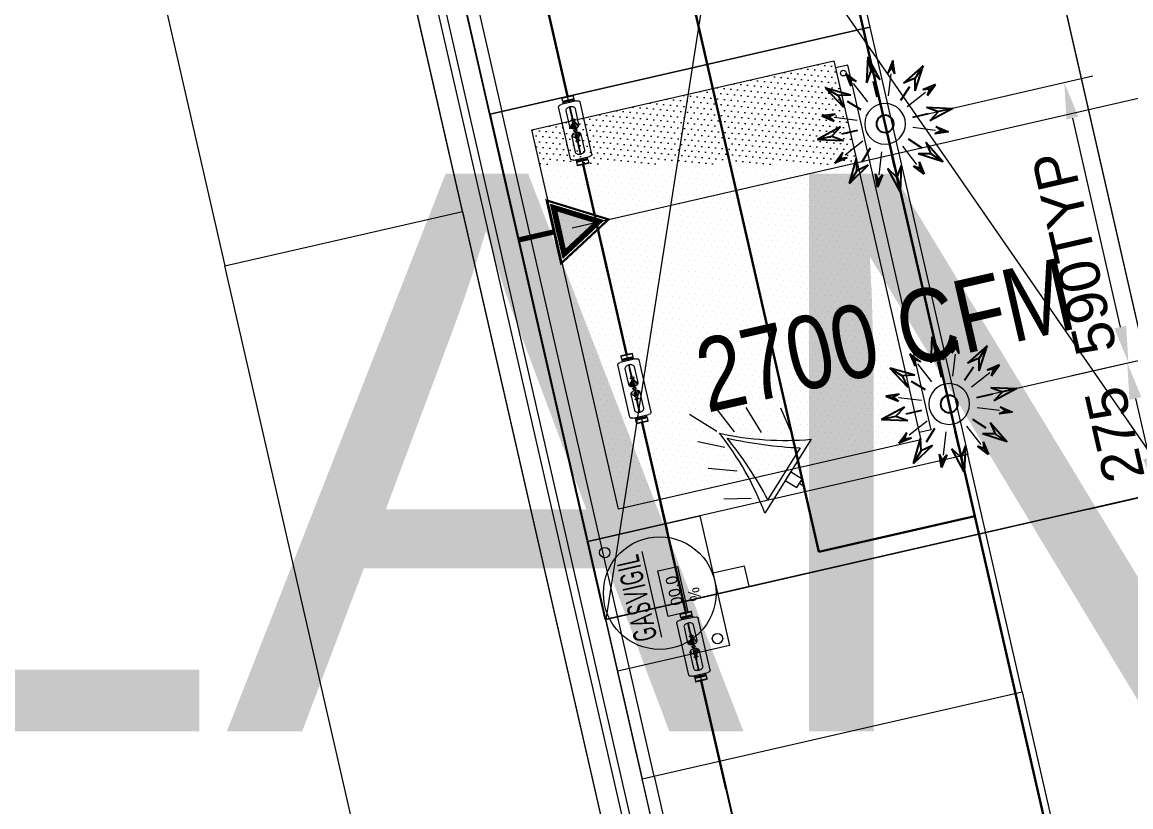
# Model space of a CAD drawing. Header units: millimetres. Extents: x 1667 to 847943, y 724 to 1832625.
# Drawn here: x 638592 to 640868, y 716875 to 718486 of the extents above; entities that cross this region are included whole.
import ezdxf

# ---------------------------------------------------------------- set-up
doc = ezdxf.new("R2010")
doc.units = ezdxf.units.MM
doc.linetypes.add('CENTER', pattern=[2, 1.25, -0.25, 0.25, -0.25])
doc.linetypes.add('CONTINULUS', pattern=[0])
doc.layers.get('Defpoints').update_dxf_attribs({"color": 140})
for name, color, linetype, lineweight in [('DIMENSION_MOFA', 66, 'CENTER', 15), ('FACILITY kitchen equipment', 152, 'Continuous', 0), ('GH - KIT EQUIP.', 2, 'Continuous', 9), ('GH-GAS', 20, 'Continuous', 13), ('glass', 4, 'Continuous', 0), ('text', 222, 'Continuous', 15), ('WALL - NEW', 7, 'Continuous', 0)]:
    doc.layers.add(name, color=color, linetype=linetype, lineweight=lineweight)
doc.layers.add('Fusible link', color=7, linetype='Continuous', true_color=0x30c200)
doc.layers.add('RI', color=81, linetype='Continuous')
doc.layers.add('SSEPL - DIMENSION', color=6, linetype='Continuous')
doc.layers.add('SSE PIPING', color=7, linetype='Continuous', lineweight=30, true_color=0x0512c2)
doc.layers.add('SSE SYS', color=7, linetype='Continuous', lineweight=15, true_color=0xeb0000)
doc.styles.add('arial', font='arial.ttf')
doc.styles.add('ARIALBOLD.8', font='arialbd.ttf', dxfattribs={"width": 0.8, "height": 2.5})
doc.styles.add('DIM', font='arial.ttf')
doc.styles.add('Note Text (ANSI)', font='arial.ttf')
doc.styles.add('ROMANS', font='romans.shx')
doc.dimstyles.new('1.', dxfattribs={"dimscale": 30, "dimtxt": 2.8, "dimasz": 2.5, "dimexe": 2, "dimexo": 2, "dimgap": 0.5, "dimtad": 1, "dimdec": 0, "dimrnd": 1e-08, "dimdsep": 46, "dimtxsty": 'Note Text (ANSI)', "dimcen": 0, "dimdle": 6, "dimclrd": 256, "dimclre": 256, "dimclrt": 256, "dimadec": 1, "dimazin": 2, "dimtfac": 0.785714, "dimtdec": 0, "dimtofl": 0, "dimtmove": 0, "dimatfit": 3, "dimfxl": 1, "dimtolj": 1, "dimlwd": -1, "dimlwe": -1, "dimarcsym": 1})
doc.dimstyles.new('KIT-DIM', dxfattribs={"dimscale": 35, "dimtxt": 2, "dimasz": 1.5, "dimexe": 0.5, "dimexo": 1, "dimgap": 1, "dimtad": 0, "dimdec": 0, "dimtxsty": 'arial', "dimcen": 0, "dimdle": 1, "dimclrd": 251, "dimclre": 251, "dimclrt": 1, "dimadec": 0, "dimazin": 0, "dimtfac": 1, "dimtdec": 0, "dimtix": 1, "dimtmove": 0, "dimatfit": 3, "dimfxl": 1, "dimlwd": -1, "dimarcsym": 0})
doc.dimstyles.new('KIT_DIM', dxfattribs={"dimscale": 35, "dimtxt": 2.5, "dimasz": 2, "dimexe": 1, "dimexo": 1, "dimgap": 0.5, "dimtad": 1, "dimdec": 0, "dimzin": 3, "dimdsep": 46, "dimtxsty": 'arial', "dimcen": 0, "dimdle": 0.75, "dimclrd": 251, "dimclre": 251, "dimclrt": 15, "dimadec": 1, "dimazin": 1, "dimtfac": 1, "dimtdec": 0, "dimtix": 1, "dimtmove": 1, "dimatfit": 3, "dimfxl": 1, "dimtolj": 1, "dimtzin": 3, "dimlwd": 13, "dimlwe": 13, "dimarcsym": 0})

# ---------------------------------------------------------------- blocks, each defined once
blk = doc.blocks.new('*U785')
at = {"layer": 'glass', "color": 4}
for p, q in [((16667.3, -11791.5978), (16667.3, -11798.0785)), ((16667.324, -11791.5978), (16667.324, -11798.0785))]:
    blk.add_line(p, q, dxfattribs=at)
blk = doc.blocks.new('GAS C')
at = {"layer": 'GH-GAS'}
h = blk.add_hatch(color=256, dxfattribs=at)
h.dxf.hatch_style = 1
h.paths.add_polyline_path([(85924.4, 27254.1), (85924.4, 27294.9), (85853.7, 27254.1), (85924.4, 27213.3)])
at = {"layer": 'GH-GAS', "color": 66}
for points, const_width in [([(86012.7, 27254.1), (85939.1, 27254.1), (85939.1, 27320.5), (85824.1, 27254.1), (85939.1, 27187.7), (85939.1, 27254.1)], 4.46), ([(85939.1, 27254.1), (86012.7, 27254.1)], 10.8)]:
    blk.add_lwpolyline(points, dxfattribs=dict(at, const_width=const_width))
at = {"layer": 'GH-GAS', "color": 0}
for points in [[(85933.4, 27254.1), (85933.4, 27310.6), (85835.6, 27254.1), (85933.4, 27197.6)], [(85924.4, 27254.1), (85924.4, 27294.9), (85853.7, 27254.1), (85924.4, 27213.3)]]:
    blk.add_lwpolyline(points, close=True, dxfattribs=at)
at = {"layer": 'GH-GAS', "color": 2, "const_width": 8.7}
blk.add_lwpolyline([(85928.9, 27254.1), (85928.9, 27302.7), (85844.6, 27254.1), (85928.9, 27205.4)], close=True, dxfattribs=at)
at = {"layer": 'GH-GAS', "color": 30}
blk.add_lwpolyline([(85924.4, 27254.1), (85924.4, 27294.9), (85853.7, 27254.1), (85924.4, 27213.3)], close=True, dxfattribs=at)
blk = doc.blocks.new('*D765')
at = {"layer": 'Defpoints', "color": 0, "transparency": 16777216}
for p in [(-27757.4, 10039.8), (-27534.7, 10039.8), (-27757.4, 8639.8)]:
    blk.add_point(p, dxfattribs=at)
at = {"layer": 'GH-GAS', "lineweight": 13, "transparency": 16777216}
for p, q in [((166870, 1096968.6), (167092.7, 1096968.6)), ((167057.7, 1095638.6), (167057.7, 1096898.6)), ((166870, 1095568.6), (167092.7, 1095568.6))]:
    blk.add_line(p, q, dxfattribs=at)
at = {"layer": 'GH-GAS', "transparency": 16777216}
for points in [[(167069.4, 1096898.6), (167046.1, 1096898.6), (167057.7, 1096968.6)], [(167046.1, 1095638.6), (167069.4, 1095638.6), (167057.7, 1095568.6)]]:
    blk.add_solid(points, dxfattribs=at)
at = {"layer": 'GH-GAS', "transparency": 16777216, "insert": (166995.6, 1096268.6), "char_height": 87.5, "attachment_point": 5, "rotation": 90, "style": 'DIM'}
blk.add_mtext('\\A1;1400', dxfattribs=at)
blk = doc.blocks.new('GASVIGIL')
at = {"color": 1, "linetype": 'CONTINULUS', "lineweight": -2, "ltscale": 1000}
for points in [[(69.5, 45), (358.9, 45), (358.9, -204.3), (69.5, -204.3)], [(161.1, -88.6), (262.5, -88.6), (262.5, -132.5), (161.1, -132.5)], [(230.7, -204.3), (185.8, -204.3), (185.8, -274.6), (230.7, -274.6)]]:
    blk.add_lwpolyline(points, close=True, dxfattribs=at)
for centre, radius in [((214.5, -81.9), 122.4), ((327.1, 14.8), 11.3), ((90.1, -182.2), 11.3)]:
    blk.add_circle(centre, radius, dxfattribs=at)
at = {"color": 30, "linetype": 'CONTINULUS', "lineweight": -2, "ltscale": 1000, "true_color": 0xf26722, "insert": (120, -5.2), "char_height": 50, "attachment_point": 1, "style": 'ROMANS'}
blk.add_mtext_dynamic_manual_height_columns('{\\fArial Narrow|b0|i0|c0|p34;\\W0.65;\\T1.1;\\LGASVIGIL}', width=178.4, gutter_width=2.5, heights=[27], dxfattribs=at)
at = {"color": 242, "linetype": 'CONTINULUS', "lineweight": -2, "ltscale": 1000, "true_color": 0xcd2027, "insert": (180.3, -100.9), "char_height": 25, "width": 82.159, "attachment_point": 1, "style": 'ROMANS'}
blk.add_mtext('{\\fAgency FB|b0|i0|c0|p34;00.0  %}', dxfattribs=at)
blk = doc.blocks.new('*D325')
at = {"layer": 'Defpoints', "color": 0, "transparency": 16777216}
for p in [(1174153.6, -1359531.1), (1174126.2, -1359806.1), (1174330, -1359806.1)]:
    blk.add_point(p, dxfattribs=at)
at = {"layer": 'SSE SYS', "color": 7, "transparency": 16777216}
for p, q in [((1174213.6, -1359531.1), (1174390, -1359531.1)), ((1174330, -1359606.1), (1174330, -1359731.1)), ((1174186.2, -1359806.1), (1174390, -1359806.1))]:
    blk.add_line(p, q, dxfattribs=at)
for points in [[(1174342.5, -1359606.1), (1174317.5, -1359606.1), (1174330, -1359531.1)], [(1174317.5, -1359731.1), (1174342.5, -1359731.1), (1174330, -1359806.1)]]:
    blk.add_solid(points, dxfattribs=at)
at = {"layer": 'SSE SYS', "color": 7, "transparency": 16777216, "insert": (1174272.1, -1359668.6), "char_height": 84, "attachment_point": 5, "rotation": 90, "style": 'Note Text (ANSI)'}
blk.add_mtext('\\A1;275', dxfattribs=at)
blk = doc.blocks.new('*D326')
at = {"layer": 'Defpoints', "color": 0, "transparency": 16777216}
for p in [(1173954.9, -1358941.1), (1173954.9, -1359531.1), (1174332.4, -1359531.1)]:
    blk.add_point(p, dxfattribs=at)
at = {"layer": 'SSE SYS', "color": 7, "transparency": 16777216}
for p, q in [((1174014.9, -1358941.1), (1174392.4, -1358941.1)), ((1174332.4, -1359016.1), (1174332.4, -1359456.1)), ((1174014.9, -1359531.1), (1174392.4, -1359531.1))]:
    blk.add_line(p, q, dxfattribs=at)
for points in [[(1174344.9, -1359016.1), (1174319.9, -1359016.1), (1174332.4, -1358941.1)], [(1174319.9, -1359456.1), (1174344.9, -1359456.1), (1174332.4, -1359531.1)]]:
    blk.add_solid(points, dxfattribs=at)
at = {"layer": 'SSE SYS', "color": 7, "transparency": 16777216, "insert": (1174274.6, -1359287.1), "char_height": 84, "attachment_point": 5, "rotation": 90, "style": 'Note Text (ANSI)'}
blk.add_mtext('\\A1;590TYP', dxfattribs=at)
blk = doc.blocks.new('FUSIBLE LINK')
at = {"layer": 'SSE SYS', "color": 0, "lineweight": 0}
for p, q in [((0, 11.8), (0, -11.8)), ((1.4, 11.8), (0, 11.8)), ((1.4, 11.8), (1.4, 12)), ((1.4, 11.8), (1.4, -11.8)), ((13.5, 12), (1.9, 12)), ((13.5, 0), (1.9, 0)), ((14, 11.8), (14, 12)), ((14, -11.8), (14, 11.8)), ((14, 10.9), (17.5, 10.9)), ((17.5, 11.5), (17.6, 12)), ((17.5, -11.5), (17.5, 11.5)), ((18.1, 12), (22.5, 12)), ((18.2, 0), (22.5, 0)), ((22.5, -16.5), (22.5, 16.5)), ((211.5, 22.5), (28.5, 22.5)), ((70.8, 0.7), (37.5, 0.7)), ((47.5, 10), (102.5, 10)), ((70.8, 0.7), (70.8, -0.4)), ((82, 2.7), (82, -0.4)), ((84, 3.5), (83, 3.5)), ((83, 0.3), (84, 0.3)), ((85, 2.7), (85, -0.4)), ((95, 0), (95, -1.1)), ((98.7, 0.4), (98.7, 1.1)), ((109.9, 6.7), (104.5, 6.7)), ((110.3, 0.4), (110.3, 1.1)), ((112, -3.1), (112, 3.1)), ((117, 1.2), (117, -1.2)), ((123, -1.2), (123, 1.2)), ((131.3, 7.8), (135.5, 7.8)), ((137.5, 10), (192.5, 10)), ((145, 0), (145, 1.1)), ((154.7, 2.7), (154.7, -0.4)), ((155.7, 3.5), (156.6, 3.5)), ((156.6, 0.3), (155.7, 0.3)), ((157.6, 2.7), (157.6, -0.4)), ((168.8, 0.7), (168.8, -0.4)), ((202.5, 0.7), (168.8, 0.7)), ((217.5, 16.5), (217.5, -16.5)), ((221.9, 12), (217.5, 12)), ((221.9, 0), (217.5, 0)), ((222.5, 11.5), (222.4, 12)), ((222.5, 11.5), (222.5, -11.5)), ((226, 10.9), (222.5, 10.9)), ((226, 11.8), (226, 12)), ((226, 11.8), (226, -11.8)), ((226.5, 12), (238.1, 12)), ((226.5, 0), (238.1, 0)), ((238.6, 11.8), (238.6, 12)), ((238.6, -11.8), (238.6, 11.8)), ((238.6, 11.8), (240, 11.8)), ((240, -11.8), (240, 11.8)), ((1.4, -11.8), (0, -11.8)), ((1.4, -11.8), (1.4, -12)), ((13.5, -12), (1.9, -12)), ((14, -10.9), (17.5, -10.9)), ((14, -11.8), (14, -12)), ((17.5, -11.5), (17.6, -12)), ((18.1, -12), (22.5, -12)), ((211.5, -22.5), (28.5, -22.5)), ((70.8, -0.6), (37.5, -0.6)), ((102.5, -10), (47.5, -10)), ((70.8, -0.4), (70.8, -0.6)), ((82, -3.6), (82, -0.4)), ((84, -4.4), (83, -4.4)), ((85, -0.4), (85, -3.6)), ((104.5, -6.7), (109.9, -6.7)), ((104.5, -7.8), (108.7, -7.8)), ((135.5, -5.6), (129.2, -5.6)), ((130.1, -6.7), (135.5, -6.7)), ((192.5, -10), (137.5, -10)), ((154.7, -0.4), (154.7, -3.6)), ((155.7, -4.4), (156.6, -4.4)), ((157.6, -3.6), (157.6, -0.4)), ((168.8, -0.4), (168.8, -0.6)), ((202.5, -0.6), (168.8, -0.6)), ((221.9, -12), (217.5, -12)), ((222.5, -11.5), (222.4, -12)), ((226, -10.9), (222.5, -10.9)), ((226, -11.8), (226, -12)), ((226.5, -12), (238.1, -12)), ((238.6, -11.8), (240, -11.8)), ((238.6, -11.8), (238.6, -12))]:
    blk.add_line(p, q, dxfattribs=at)
for centre, start, end in [((28.5, 16.5), 90, 180), ((211.5, 16.5), 0, 90), ((28.5, -16.5), 180, 270), ((211.5, -16.5), 270, 0)]:
    blk.add_arc(centre, 6, start, end, dxfattribs=at)
for centre, major_axis in [((76.3, 1.3), (0.107, 0.641)), ((163.3, 1.3), (-0.107, 0.641))]:
    blk.add_ellipse(centre, major_axis=major_axis, ratio=0.135102, dxfattribs=at)
for centre, major_axis, ratio, start_param, end_param in [((83, 2.7), (-1, 0), 0.769374, 4.712389, 6.283185), ((83, -0.4), (-1, 0), 0.769374, 4.712389, 6.283185), ((84, 2.7), (1, 0), 0.769374, 0, 1.570796), ((84, -0.4), (1, 0), 0.769374, 0, 1.570796), ((104.5, 0), (-9.5, 0), 0.707107, 5.998219, 7.853982), ((104.5, 0), (-9.5, 0), 0.707107, 4.712389, 5.774777), ((104.5, 1.1), (5.76, 0), 0.707107, 2.942229, 8.903945), ((104.5, 1.1), (4.76, 0), 0.707107, 2.951279, 8.856853), ((135.5, -1.1), (-4.76, 0), 0.707107, 4.335447, 6.067777), ((135.5, 1.1), (9.5, 0), 0.707107, 0.313248, 1.570796), ((135.5, 1.1), (9.5, 0), 0.707107, 4.712389, 6.385879), ((135.5, 0), (9.5, 0), 0.707107, 4.712389, 6.283185), ((135.5, -1.1), (4.76, 0), 0.707107, 0.215408, 0.824896), ((155.7, 2.7), (-1, 0), 0.769374, 4.712389, 6.283185), ((155.7, -0.4), (-1, 0), 0.769374, 4.712389, 6.283185), ((156.6, 2.7), (1, 0), 0.769374, 0, 1.570796), ((156.6, -0.4), (1, 0), 0.769374, 0, 1.570796), ((83, -3.6), (-1, 0), 0.769374, 0, 1.570796), ((84, -3.6), (1, 0), 0.769374, 4.712389, 6.283185), ((104.5, -1.1), (-9.5, 0), 0.707107, 0, 1.570796), ((155.7, -3.6), (-1, 0), 0.769374, 0, 1.570796), ((156.6, -3.6), (1, 0), 0.769374, 4.712389, 6.283185)]:
    blk.add_ellipse(centre, major_axis=major_axis, ratio=ratio, start_param=start_param, end_param=end_param, dxfattribs=at)
for points, weights in [([(1.9, 12), (1, 6), (1.9, 0)], [1.07710249847, 1.24373083487, 1.07710249847]), ([(1.4, 12), (1.4, 12), (1.9, 12)], [1.16041666667, 1.16041666667, 1.07710249847]), ([(1.9, 0), (1, -6), (1.9, -12)], [1.07710249847, 1.24373083487, 1.07710249847]), ([(13.5, 12), (14, 12), (14, 12)], [1.07710249847, 1.16041666667, 1.16041666667]), ([(13.5, 0), (14.4, 6), (13.5, 12)], [1.07710249847, 1.24373083487, 1.07710249847]), ([(13.5, -12), (14.4, -6), (13.5, 0)], [1.07710249847, 1.24373083487, 1.07710249847]), ([(18.1, 12), (17.6, 12), (17.6, 12)], [1.00344322391, 1.08333333333, 1.08333333333]), ([(18.2, 0), (17.2, 6), (18.1, 12)], [1.00136118663, 1.15523047531, 1.00343082543]), ([(18.1, -12), (17.2, -6), (18.2, 0)], [1.00343082542, 1.15523047531, 1.00136118663]), ([(222.4, 12), (222.4, 12), (221.9, 12)], [1.08333333333, 1.08333333333, 1.00764795771]), ([(221.9, 12), (222.8, 6), (221.9, 0)], [1.00767581319, 1.1670909423, 1.00981175327]), ([(221.9, 0), (222.8, -6), (221.9, -12)], [1.00981175327, 1.1670909423, 1.00767581319]), ([(226.5, 12), (225.6, 6), (226.5, 0)], [1.07710249847, 1.24373083487, 1.07710249847]), ([(226, 12), (226, 12), (226.5, 12)], [1.16041666667, 1.16041666667, 1.07710249847]), ([(226.5, 0), (225.6, -6), (226.5, -12)], [1.07710249847, 1.24373083487, 1.07710249847]), ([(238.1, 0), (239, 6), (238.1, 12)], [1.07710249847, 1.24373083487, 1.07710249847]), ([(238.1, 12), (238.6, 12), (238.6, 12)], [1.07710249847, 1.16041666667, 1.16041666667]), ([(238.1, -12), (239, -6), (238.1, 0)], [1.07710249847, 1.24373083487, 1.07710249847]), ([(1.9, -12), (1.4, -12), (1.4, -12)], [1.07710249847, 1.16041666667, 1.16041666667]), ([(14, -12), (14, -12), (13.5, -12)], [1.16041666667, 1.16041666667, 1.07710249847]), ([(17.6, -12), (17.6, -12), (18.1, -12)], [1.08333333333, 1.08333333333, 1.00344322392]), ([(221.9, -12), (222.4, -12), (222.4, -12)], [1.00764795771, 1.08333333333, 1.08333333333]), ([(226.5, -12), (226, -12), (226, -12)], [1.07710249847, 1.16041666667, 1.16041666667]), ([(238.6, -12), (238.6, -12), (238.1, -12)], [1.16041666667, 1.16041666667, 1.07710249847])]:
    blk.add_rational_spline(points, weights, degree=2, dxfattribs=at)
for points, knots in [([(47.5, -10), (46.2, -10), (44.9, -9.7), (42.4, -8.7), (41.3, -8), (39.5, -6.2), (38.8, -5.1), (37.8, -2.6), (37.5, -1.3), (37.5, 1.3), (37.8, 2.6), (38.8, 5.1), (39.5, 6.2), (41.3, 8), (42.4, 8.7), (44.9, 9.7), (46.2, 10), (47.5, 10)], [-3.028815, -3.028815, -3.028815, -3.028815, -2.650181, -2.650181, -2.271547, -2.271547, -1.892977, -1.892977, -1.514407, -1.514407, -1.135838, -1.135838, -0.757268, -0.757268, -0.378634, -0.378634, 0, 0, 0, 0]), ([(85, 0.6), (85.7, 0.6), (86.4, 0.7), (88.4, 1), (89.6, 1.4), (91.9, 2.4), (93.1, 2.8), (95.2, 3.2), (96, 3.3), (98.1, 3.3), (99.4, 3.2), (101.2, 2.7), (101.7, 2.5), (102.3, 2.1), (102.6, 1.9), (103.1, 1.4), (103.4, 1.1), (103.7, 0.4), (103.8, 0), (103.9, -0.7), (103.9, -1.1), (103.7, -1.8), (103.7, -2), (103.6, -2.2)], [0, 0, 0, 0, 0.217722, 0.217722, 0.599337, 0.599337, 1.001087, 1.001087, 1.237962, 1.237962, 1.634576, 1.634576, 1.793536, 1.793536, 1.887731, 1.887731, 2.035841, 2.035841, 2.164918, 2.164918, 2.307792, 2.307792, 2.392726, 2.392726, 2.392726, 2.392726]), ([(102.3, -1.9), (102.3, -1.8), (102.4, -1.7), (102.6, -1.2), (102.6, -0.8), (102.5, -0.2), (102.5, -0.1), (102.3, 0.3), (102.3, 0.4), (102, 0.7), (101.8, 0.9), (101.3, 1.2), (101, 1.4), (100.4, 1.6), (100, 1.7), (99, 1.9), (98.4, 2), (96.9, 2), (96, 2), (93.9, 1.7), (92.8, 1.3), (90.7, 0.5), (89.5, 0), (87.2, -0.5), (86.1, -0.7), (85, -0.7)], [1.927663, 1.927663, 1.927663, 1.927663, 1.971839, 1.971839, 2.14146, 2.14146, 2.223179, 2.223179, 2.288169, 2.288169, 2.392051, 2.392051, 2.484571, 2.484571, 2.605248, 2.605248, 2.785636, 2.785636, 3.064619, 3.064619, 3.414855, 3.414855, 3.792298, 3.792298, 4.131386, 4.131386, 4.131386, 4.131386]), ([(100.6, 1.5), (100.6, 1.4), (100.5, 1.4), (100.2, 1.1), (100, 0.8), (99.9, 0.5), (99.9, 0.4), (99.9, 0.4)], [7.1761552, 7.1761552, 7.1761552, 7.1761552, 7.2463126, 7.2463126, 7.5518512, 7.5518512, 7.6082514, 7.6082514, 7.6082514, 7.6082514]), ([(109.1, 0.4), (109.1, 0.5), (109, 0.7), (108.7, 1.2), (108.4, 1.5), (107.8, 1.9), (107.4, 2.2), (106.5, 2.5), (106.1, 2.6), (105.1, 2.8), (104.6, 2.8), (103.6, 2.7), (103.1, 2.6), (102.4, 2.5), (102.2, 2.4), (102, 2.3)], [4.958119, 4.958119, 4.958119, 4.958119, 5.153641, 5.153641, 5.481226, 5.481226, 5.77758, 5.77758, 6.070578, 6.070578, 6.364746, 6.364746, 6.659288, 6.659288, 6.800091, 6.800091, 6.800091, 6.800091]), ([(102.5, 10), (103.8, 10), (105.1, 9.7), (107.6, 8.7), (108.7, 8), (110.5, 6.2), (111.2, 5.1), (112.2, 2.6), (112.5, 1.3), (112.5, -1.3), (112.2, -2.6), (111.2, -5.1), (110.5, -6.2), (108.7, -8), (107.6, -8.7), (105.1, -9.7), (103.8, -10), (102.5, -10)], [0, 0, 0, 0, 0.378634, 0.378634, 0.757268, 0.757268, 1.135838, 1.135838, 1.514407, 1.514407, 1.892977, 1.892977, 2.271547, 2.271547, 2.650181, 2.650181, 3.028815, 3.028815, 3.028815, 3.028815]), ([(120, 3.3), (120.4, 3.3), (120.8, 3.2), (121.6, 2.8), (122, 2.6), (122.6, 2), (122.8, 1.6), (123.2, 0.8), (123.2, 0.4), (123.2, -0.4), (123.2, -0.8), (122.8, -1.6), (122.6, -2), (122, -2.6), (121.6, -2.8), (120.8, -3.2), (120.4, -3.2), (119.6, -3.2), (119.2, -3.2), (118.4, -2.8), (118, -2.6), (117.4, -2), (117.2, -1.6), (116.8, -0.8), (116.8, -0.4), (116.8, 0.4), (116.8, 0.8), (117.2, 1.6), (117.4, 2), (118, 2.6), (118.4, 2.8), (119.2, 3.2), (119.6, 3.3), (120, 3.3)], [0, 0, 0, 0, 0.122487, 0.122487, 0.244974, 0.244974, 0.367461, 0.367461, 0.489948, 0.489948, 0.612435, 0.612435, 0.734921, 0.734921, 0.857408, 0.857408, 0.979896, 0.979896, 1.102383, 1.102383, 1.22487, 1.22487, 1.347356, 1.347356, 1.469843, 1.469843, 1.59233, 1.59233, 1.714817, 1.714817, 1.837304, 1.837304, 1.959791, 1.959791, 1.959791, 1.959791]), ([(137.5, -10), (136.2, -10), (134.9, -9.7), (132.4, -8.7), (131.3, -8), (129.5, -6.2), (128.8, -5.1), (127.8, -2.6), (127.5, -1.3), (127.5, 1.3), (127.8, 2.6), (128.8, 5.1), (129.5, 6.2), (131.3, 8), (132.4, 8.7), (134.9, 9.7), (136.2, 10), (137.5, 10)], [-3.028815, -3.028815, -3.028815, -3.028815, -2.650181, -2.650181, -2.271547, -2.271547, -1.892977, -1.892977, -1.514407, -1.514407, -1.135838, -1.135838, -0.757268, -0.757268, -0.378634, -0.378634, 0, 0, 0, 0]), ([(140.3, 0.2), (140.3, -0.1), (140.1, -0.5), (139.7, -1.2), (139.4, -1.5), (138.8, -1.9), (138.4, -2.2), (137.5, -2.5), (137.1, -2.6), (136.1, -2.8), (135.6, -2.8), (134.6, -2.7), (134.1, -2.6), (133.2, -2.4), (132.8, -2.2), (132, -1.8), (131.7, -1.6), (131.2, -1.1), (131, -0.8), (130.8, -0.3), (130.7, 0), (130.7, 0.2)], [1.570796, 1.570796, 1.570796, 1.570796, 2.012049, 2.012049, 2.339634, 2.339634, 2.635988, 2.635988, 2.928985, 2.928985, 3.223153, 3.223153, 3.517695, 3.517695, 3.81113, 3.81113, 4.10472, 4.10472, 4.410259, 4.410259, 4.712389, 4.712389, 4.712389, 4.712389]), ([(136.3, -2.7), (136.2, -2.4), (136.1, -2.1), (135.8, -1.3), (135.8, -0.8), (135.9, 0), (135.9, 0.3), (136.2, 0.9), (136.4, 1.2), (137, 1.8), (137.3, 2.1), (138, 2.5), (138.5, 2.7), (139.5, 3), (140.1, 3.1), (141.6, 3.3), (142.6, 3.3), (144.7, 3.2), (146, 3), (148.3, 2.2), (149.4, 1.6), (151.6, 0.9), (152.7, 0.7), (154.1, 0.6), (154.4, 0.6), (154.7, 0.6)], [2.023629, 2.023629, 2.023629, 2.023629, 2.138276, 2.138276, 2.33333, 2.33333, 2.421199, 2.421199, 2.567305, 2.567305, 2.696329, 2.696329, 2.839885, 2.839885, 3.028475, 3.028475, 3.301463, 3.301463, 3.682223, 3.682223, 4.060763, 4.060763, 4.399366, 4.399366, 4.484991, 4.484991, 4.484991, 4.484991]), ([(154.7, -0.7), (153.9, -0.7), (153.1, -0.6), (150.9, -0.3), (149.6, 0.2), (147, 1.3), (145.6, 1.7), (143.5, 2), (142.8, 2), (141.5, 2), (140.9, 1.9), (139.9, 1.7), (139.4, 1.6), (138.7, 1.4), (138.4, 1.2), (138, 1), (137.9, 0.9), (137.6, 0.6), (137.4, 0.4), (137.2, 0), (137.1, -0.2), (137.1, -0.7), (137.1, -1), (137.3, -1.7), (137.4, -2.1), (137.7, -2.4), (137.7, -2.4), (137.7, -2.4)], [0, 0, 0, 0, 0.240735, 0.240735, 0.669452, 0.669452, 1.116471, 1.116471, 1.319401, 1.319401, 1.495533, 1.495533, 1.643532, 1.643532, 1.738305, 1.738305, 1.798805, 1.798805, 1.894993, 1.894993, 1.990364, 1.990364, 2.118017, 2.118017, 2.280462, 2.280462, 2.283284, 2.283284, 2.283284, 2.283284]), ([(162.2, 0.4), (163.7, 0.5), (165.2, 0.5), (167.4, 0.6), (168.1, 0.6), (168.8, 0.7)], [0.4577605, 0.4577605, 0.4577605, 0.4577605, 0.9134652, 0.9134652, 1.1257771, 1.1257771, 1.1257771, 1.1257771]), ([(192.5, 10), (193.8, 10), (195.1, 9.7), (197.6, 8.7), (198.7, 8), (200.5, 6.2), (201.2, 5.1), (202.2, 2.6), (202.5, 1.3), (202.5, -1.3), (202.2, -2.6), (201.2, -5.1), (200.5, -6.2), (198.7, -8), (197.6, -8.7), (195.1, -9.7), (193.8, -10), (192.5, -10)], [0, 0, 0, 0, 0.378634, 0.378634, 0.757268, 0.757268, 1.135838, 1.135838, 1.514407, 1.514407, 1.892977, 1.892977, 2.271547, 2.271547, 2.650181, 2.650181, 3.028815, 3.028815, 3.028815, 3.028815]), ([(82, -1.4), (78.8, -0.9), (75.5, -0.8), (71.7, -0.7), (71.3, -0.7), (70.8, -0.6)], [0, 0, 0, 0, 0.993496, 0.993496, 1.125968, 1.125968, 1.125968, 1.125968]), ([(96.8, -5), (96.2, -4.9), (95.7, -4.8), (93.8, -4.3), (92.5, -3.9), (89.2, -2.8), (87.1, -2.3), (85, -2)], [3.239476, 3.239476, 3.239476, 3.239476, 3.399636, 3.399636, 3.830524, 3.830524, 4.482784, 4.482784, 4.482784, 4.482784]), ([(85.2, -0.7), (87.3, -1), (89.3, -1.5), (92.7, -2.6), (94.1, -3.1), (95.6, -3.4)], [0.019334, 0.019334, 0.019334, 0.019334, 0.660667, 0.660667, 1.121037, 1.121037, 1.121037, 1.121037]), ([(154.7, -2), (152.8, -2.2), (150.8, -2.7), (147.5, -3.8), (146, -4.3), (143.6, -4.9), (142.7, -5.1), (141.7, -5.1), (141.6, -5.1), (141.6, -5.1)], [0, 0, 0, 0, 0.594463, 0.594463, 1.07955, 1.07955, 1.36646, 1.36646, 1.375298, 1.375298, 1.375298, 1.375298]), ([(143.6, -3.5), (143.6, -3.5), (143.6, -3.5), (144.8, -3.3), (145.9, -2.9), (149.4, -1.8), (151.9, -1.1), (154.5, -0.7)], [2.955523, 2.955523, 2.955523, 2.955523, 2.965126, 2.965126, 3.316615, 3.316615, 4.110893, 4.110893, 4.110893, 4.110893])]:
    blk.add_open_spline(points, degree=3, knots=knots, dxfattribs=at)
for points in [[(70.8, 0.7), (73, 0.6), (75.2, 0.5), (77.4, 0.4)], [(82, -0.5), (80.1, -0.2), (78.2, 0.3), (76.2, 0.6)], [(76.5, 1.9), (78.3, 1.6), (80.2, 1.1), (82, 0.8)], [(157.6, 0.8), (159.5, 1.1), (161.4, 1.6), (163.2, 1.9)], [(163.4, 0.6), (161.5, 0.3), (159.6, -0.2), (157.6, -0.5)], [(168.8, -0.6), (165.1, -0.8), (161.3, -0.8), (157.6, -1.4)]]:
    blk.add_open_spline(points, degree=3, dxfattribs=at)
blk = doc.blocks.new('*U187')
at = {"xscale": 0.6}
blk.add_blockref('FUSIBLE LINK', (-83, 0), dxfattribs=at)
blk = doc.blocks.new('*U186')
at = {"color": 0, "linetype": 'ByBlock', "lineweight": -2, "transparency": 16777216}
blk.add_blockref('*U187', (0, 0), dxfattribs=at)
blk = doc.blocks.new('FLU. LINK SLD')
at = {"layer": 'Fusible link', "color": 1, "lineweight": 30, "true_color": 0xff0000}
for p, q in [((72, 0), (300, 0)), ((444, 0), (672, 0))]:
    blk.add_line(p, q, dxfattribs=at)
at = {"color": 7, "xscale": -1}
blk.add_blockref('*U186', (361, 0), dxfattribs=at)
blk = doc.blocks.new('*U314')
blk.add_blockref('FLU. LINK SLD', (-372, 0))
blk = doc.blocks.new('*U313')
at = {"layer": 'Fusible link', "color": 0, "linetype": 'ByBlock', "lineweight": -2, "transparency": 16777216}
for p in [(0, 0), (543.5, 0), (1086.9, 0)]:
    blk.add_blockref('*U314', p, dxfattribs=at)
blk = doc.blocks.new('DUCT NOZZLE')
at = {"color": 6}
for p, q in [((60.3, 126.7), (79.4, 183.6)), ((149.4, 149.4), (196.1, 196.1)), ((78.4, -10.3), (-10.3, 78.4)), ((126.7, 60.3), (183.6, 79.4)), ((7.8, 7.8), (0, 0))]:
    blk.add_line(p, q, dxfattribs=at)
blk.add_lwpolyline([(34.6, 20), (20, 34.6), (0.4, 15.1), (15.1, 0.4)], close=True, dxfattribs=at)
for centre, start, end in [((-227.3, 875.4), 285.2307, 295.7245), ((875.4, -227.3), 154.2755, 164.7693)]:
    blk.add_arc(centre, 826, start, end, dxfattribs=at)
at = {"layer": 'SSE SYS', "color": 3}
for p, q in [((113.7, 140.5), (137.7, 192.1)), ((-0.2, 111.2), (10.6, 166.4)), ((140.5, 113.7), (192.1, 137.7)), ((90.6, -36), (-36, 90.6)), ((111.2, -0.2), (166.4, 10.6))]:
    blk.add_line(p, q, dxfattribs=at)
for centre, start, end in [((-125.2, 718.4), 278.0874, 295.1605), ((718.4, -125.2), 154.8395, 171.9126)]:
    blk.add_arc(centre, 634.2, start, end, dxfattribs=at)
blk = doc.blocks.new('*U316')
blk.add_blockref('DUCT NOZZLE', (-80.1, -80.1))
blk = doc.blocks.new('*U315')
at = {"layer": 'SSE SYS', "color": 0, "linetype": 'ByBlock', "lineweight": -2, "transparency": 16777216}
for p in [(0, 0), (1125.5, 0), (2251, 0)]:
    blk.add_blockref('*U316', p, dxfattribs=at)
blk = doc.blocks.new('as')
at = {"layer": 'RI', "color": 6}
for p, q in [((5465.8, 12710.1), (5481.9, 12687.3)), ((5468, 12682.3), (5465.8, 12710.1))]:
    blk.add_line(p, q, dxfattribs=at)
for points in [[(5465.8, 12710.1), (5470.9, 12696)], [(5468, 12682.3), (5470.9, 12696), (5481.9, 12687.3)]]:
    blk.add_lwpolyline(points, dxfattribs=at)
blk = doc.blocks.new('earsty')
at = {"layer": 'RI', "color": 3}
for p, q in [((5514.5, 12632.3), (5528.7, 12684)), ((5528.7, 12684), (5542.9, 12632.3))]:
    blk.add_line(p, q, dxfattribs=at)
for points in [[(5528.7, 12684), (5528.7, 12654)], [(5514.5, 12632.3), (5528.7, 12654), (5542.9, 12632.3)]]:
    blk.add_lwpolyline(points, dxfattribs=at)
blk = doc.blocks.new('N2 NOZZLE')
at = {"layer": 'RI', "color": 2}
for p, q in [((8849.9, 10451.9), (8849.9, 10418.8)), ((8787, 10426.6), (8809.9, 10402.7)), ((8915.4, 10424), (8891.5, 10401.1)), ((8759.4, 10365.1), (8792.4, 10365.1)), ((8940.7, 10361.8), (8907.6, 10361.8)), ((8787, 10295.6), (8809.9, 10319.5)), ((8915.4, 10298.2), (8891.5, 10321.1)), ((8849.9, 10270.3), (8849.9, 10303.4))]:
    blk.add_line(p, q, dxfattribs=at)
at = {"layer": 'RI', "color": 3}
blk.add_circle((8849.9, 10361.1), 17.7, dxfattribs=at)
at = {"layer": 'SSE SYS', "color": 3}
for p, q in [((8830.2, 10415.3), (8814, 10459.8)), ((8874.3, 10413.4), (8893.9, 10455.5)), ((8797.6, 10385.5), (8755, 10405.7)), ((8904.1, 10380.8), (8949.2, 10396.8)), ((8795.7, 10341.4), (8752.8, 10325.7)), ((8902.2, 10336.7), (8945.4, 10316.6)), ((8825.5, 10308.8), (8805.3, 10265.5)), ((8869.6, 10306.9), (8885.6, 10263.1))]:
    blk.add_line(p, q, dxfattribs=at)
at = {"layer": 'SSE SYS', "color": 6}
blk.add_circle((8849.9, 10361.1), 41.8, dxfattribs=at)
at = {"layer": 'SSEPL - DIMENSION'}
for name, p in [('earsty', (3321.2, -2180.5)), ('as', (3339.3, -2225.8))]:
    blk.add_blockref(name, p, dxfattribs=at)
for name, p, rotation in [('earsty', (13555.6, -2511.9), 43.86927902025781), ('as', (13853.7, -2435.5), 44.99999999919728), ('earsty', (21391.6, 4836.4), 89.99999999968108), ('as', (21329, 4607.4), 88.89712622311059), ('earsty', (21528.5, 15567.9), 136.116081330813), ('as', (21646.8, 15364.8), 134.9999999992035)]:
    blk.add_blockref(name, p, dxfattribs=dict(at, rotation=rotation))
at = {"layer": 'SSEPL - DIMENSION', "xscale": -1}
for name, p, rotation in [('as', (13242.5, -2658.2), 355.000000000404), ('earsty', (3639.9, -2316.2), 313.8692790201218), ('as', (2641.1, -1896), 309.4931779048613), ('earsty', (-3691.7, 4833.2), 270.0000000003189), ('as', (-4169.4, 5968.5), 265.0000000004954), ('earsty', (-4023.2, 15066.7), 226.1307608134773), ('earsty', (3321.2, 22902.7), 180), ('as', (-3462, 16461.1), 220.0000000005127)]:
    blk.add_blockref(name, p, dxfattribs=dict(at, rotation=rotation))
blk = doc.blocks.new('N2 NOZZLE - #01')
at = {"layer": 'SSEPL - DIMENSION'}
blk.add_blockref('N2 NOZZLE', (0, 0), dxfattribs=at)
blk = doc.blocks.new('zw$DA95')
at = {"layer": 'Defpoints', "style": 'arial'}
blk.add_text('RETAINING WALL FOUNDATION PLAN', height=1145.0409, dxfattribs=at).set_placement((-21854.55, -8676.17))
blk = doc.blocks.new('FSS 02')
at = {"layer": 'Fusible link', "color": 1, "true_color": 0xff0000, "elevation": 0}
blk.add_lwpolyline([(1173332.1, -1360200), (1173332.1, -1361030.4), (1176241.1, -1361030.4), (1176241.1, -1359547.3)], dxfattribs=at)
at = {"layer": 'SSE PIPING', "elevation": 0}
for points in [[(1173954.9, -1357081), (1173954.9, -1359768)], [(1173626.4, -1357381.1), (1173626.4, -1359768)], [(1173626.4, -1359768), (1173954.9, -1359768), (1173954.9, -1361014.9), (1175972.9, -1361014.9), (1175972.9, -1359373.2), (1176127.2, -1359373.2)]]:
    blk.add_lwpolyline(points, dxfattribs=at)
at = {"layer": 'SSE SYS', "color": 30, "elevation": 0}
blk.add_lwpolyline([(1173169.1, -1359806.1), (1173169.1, -1356806), (1174368.1, -1356806), (1174368.1, -1359806.1)], close=True, dxfattribs=at)
at = {"layer": 'Fusible link', "rotation": 90}
blk.add_blockref('*U313', (1173332.1, -1359900, 0), dxfattribs=at)
at = {"layer": 'SSE SYS', "rotation": 90}
blk.add_blockref('*U315', (1173546.4, -1359549.5, 0), dxfattribs=at)
at = {"layer": 'SSEPL - DIMENSION', "color": 6, "xscale": -1, "rotation": 89.99999999999999}
for p in [(1184316, -1350091.9, 0), (1184316, -1350681.9, 0)]:
    blk.add_blockref('N2 NOZZLE - #01', p, dxfattribs=at)
at = {"layer": 'SSE SYS'}
dim = blk.add_linear_dim(base=(1174332.4, -1359531.1, 0), p1=(1173954.9, -1358941.1, 0), p2=(1173954.9, -1359531.1, 0), angle=270, text='<>TYP', dimstyle='1.', override={"dimclrd": 7, "dimclre": 7, "dimclrt": 7}, dxfattribs=at)
dim.commit()
dim.dimension.update_dxf_attribs({"geometry": '*D326', "text_midpoint": (1174332.4, -1359287.1, 0), "dimtype": 128})
dim = blk.add_linear_dim(base=(1174330, -1359806.1, 0), p1=(1174153.6, -1359531.1, 0), p2=(1174126.2, -1359806.1, 0), angle=90, dimstyle='1.', override={"dimclrd": 7, "dimclre": 7, "dimclrt": 7}, dxfattribs=at)
dim.commit()
dim.dimension.update_dxf_attribs({"geometry": '*D325', "text_midpoint": (1174330, -1359668.6, 0), "dimtype": 128})
blk = doc.blocks.new('FURNITURE BOH')
at = {"layer": 'FACILITY kitchen equipment', "true_color": 0x293189}
h = blk.add_hatch(dxfattribs=at)
h.set_pattern_fill('DOTS', color=177, scale=200, angle=45, style=0)
h.set_pattern_definition([(225, (2940886.442, 19986144.137), (4.4194173824, -13.258252147), [0, -12.5])])
h.paths.add_polyline_path([(-27793.2, 8854), (-27793.2, 8055.6), (-27156.8, 8055.6), (-27156.8, 8854)])
at = {"layer": 'FACILITY kitchen equipment', "color": 177, "true_color": 0x293189}
for p, q in [((-27131.4, 8838.8, 0), (-27156.8, 8838.8, 0)), ((-27131.4, 8070.8, 0), (-27131.4, 8838.8, 0)), ((-27131.4, 8070.8, 0), (-27156.8, 8070.8, 0))]:
    blk.add_line(p, q, dxfattribs=at)
at = {"layer": 'FACILITY kitchen equipment', "color": 177, "true_color": 0x293189, "elevation": 0}
for points in [[(-27869.4, 8004.8), (-27869.4, 8904.8), (-27069.4, 8904.8), (-27069.4, 8004.8)], [(-27869.4, 8904.8), (-27869.4, 8004.8), (-27844.5, 8004.8), (-27844.5, 8904.8)], [(-27793.2, 8055.6), (-27793.2, 8854), (-27156.8, 8854), (-27156.8, 8055.6)]]:
    blk.add_lwpolyline(points, close=True, dxfattribs=at)
at = {"layer": 'FACILITY kitchen equipment', "color": 177, "true_color": 0x293189}
blk.add_circle((-27143.8, 8824.9, 0), 5.89, dxfattribs=at)
at = {"layer": 'GH - KIT EQUIP.', "color": 6, "lineweight": 15}
for p, q in [((-26670.6, 7840.3), (-27869.4, 10840, 0)), ((-26669.4, 10840, 0), (-27869.4, 7840.3, 0))]:
    blk.add_line(p, q, dxfattribs=at)
at = {"layer": 'GH - KIT EQUIP.', "elevation": 0}
for points in [[(-27870.6, 7840.3), (-27869.4, 10840), (-26669.4, 10840), (-26670.6, 7840.3)], [(-27069.4, 9404.8), (-27069.4, 8904.8), (-27869.4, 8904.8), (-27869.4, 9404.8)], [(-27869.4, 9404.8), (-27844.4, 9404.8), (-27844.4, 8904.8), (-27869.4, 8904.8)], [(-27069.4, 7504.9), (-27069.4, 8004.8), (-27869.4, 8004.8), (-27869.4, 7504.9)], [(-27869.4, 7504.9), (-27844.4, 7504.9), (-27844.4, 8004.8), (-27869.4, 8004.8)], [(-27069.4, 7504.9), (-27069.4, 6605), (-27869.4, 6605), (-27869.4, 7504.9)], [(-27869.4, 7504.9), (-27844.4, 7504.9), (-27844.4, 6605), (-27869.4, 6605)]]:
    blk.add_lwpolyline(points, close=True, dxfattribs=at)
at = {"layer": 'GH - KIT EQUIP.', "ltscale": 0.5, "elevation": 0}
for points in [[(-27969.4, 10522.8), (-28469.4, 10522.8), (-28469.4, 8722.5), (-27969.4, 8722.5)], [(-27969.4, 6922.2), (-28469.4, 6922.2), (-28469.4, 8722.5), (-27969.4, 8722.5)]]:
    blk.add_lwpolyline(points, close=True, dxfattribs=at)
at = {"layer": 'WALL - NEW', "lineweight": -2, "elevation": 0}
blk.add_lwpolyline([(-27969.4, 6605), (-27869.4, 6605), (-27869.4, 10840), (-27969.4, 10840)], close=True, dxfattribs=at)
at = {"color": 242, "linetype": 'CONTINULUS', "lineweight": -2, "true_color": 0xcd2027, "xscale": 0.9446063807924281, "yscale": 0.9446063807924281, "zscale": 0.9446063807924281, "rotation": 90}
blk.add_blockref('GASVIGIL', (-27826.8, 7665.8, 0), dxfattribs=at)
at = {"layer": 'Fusible link'}
blk.add_blockref('FSS 02', (-1201038.4, 1367646, 0), dxfattribs=at)
at = {"layer": 'GH-GAS', "color": 66, "xscale": 0.9999979999999999, "yscale": 0.9999979999999999, "zscale": 0.9999979999999999, "rotation": 180}
blk.add_blockref('GAS C', (58143.2, 35893.8, 0), dxfattribs=at)
at = {"layer": 'glass', "xscale": 666.6666666725989, "yscale": 666.6666666725989, "zscale": 666.6666666725989, "rotation": 359.9999999999999}
blk.add_blockref('*U785', (-11139460.7, 7871948.7, 0), dxfattribs=at)
at = {"layer": 'text', "insert": (-27599.2, 8357.3), "char_height": 150, "width": 837.092, "attachment_point": 1, "line_spacing_factor": 0.938532, "style": 'ARIALBOLD.8'}
blk.add_mtext('\\pxqc;{\\fArial|b0|i0|c0|p34;\\C0;2700 CFM}', dxfattribs=at)
at = {"layer": 'GH-GAS'}
dim = blk.add_linear_dim(base=(-27534.7, 10039.8), p1=(-27757.4, 8639.8, 0), p2=(-27757.4, 10039.8), angle=90, dimstyle='KIT_DIM', override={"dimtxsty": 'DIM', "dimclrd": 256, "dimclre": 256, "dimclrt": 256}, dxfattribs=at)
dim.commit()
dim.dimension.update_dxf_attribs({"geometry": '*D765', "text_midpoint": (-27596.9, 9339.8)})
blk.add_leader([(-27757.4, 8639.8), (-26399.3, 8639.8)], dimstyle='KIT-DIM', dxfattribs=at)
blk = doc.blocks.new('ff')
at = {"color": 1, "rotation": 360}
blk.add_blockref('FURNITURE BOH', (69580.092, -18129.993), dxfattribs=at)

msp = doc.modelspace()

# ---------------------------------------------------------------- block references
at = {"layer": 'DIMENSION_MOFA', "rotation": 12.89632932256583}
msp.add_blockref('ff', (596835.137, 717980.215), dxfattribs=at)

# ---------------------------------------------------------------- next in the draw order: block references
msp.add_blockref('zw$DA95', (633936.771, 725705.715))

doc.saveas('drawing.dxf')
